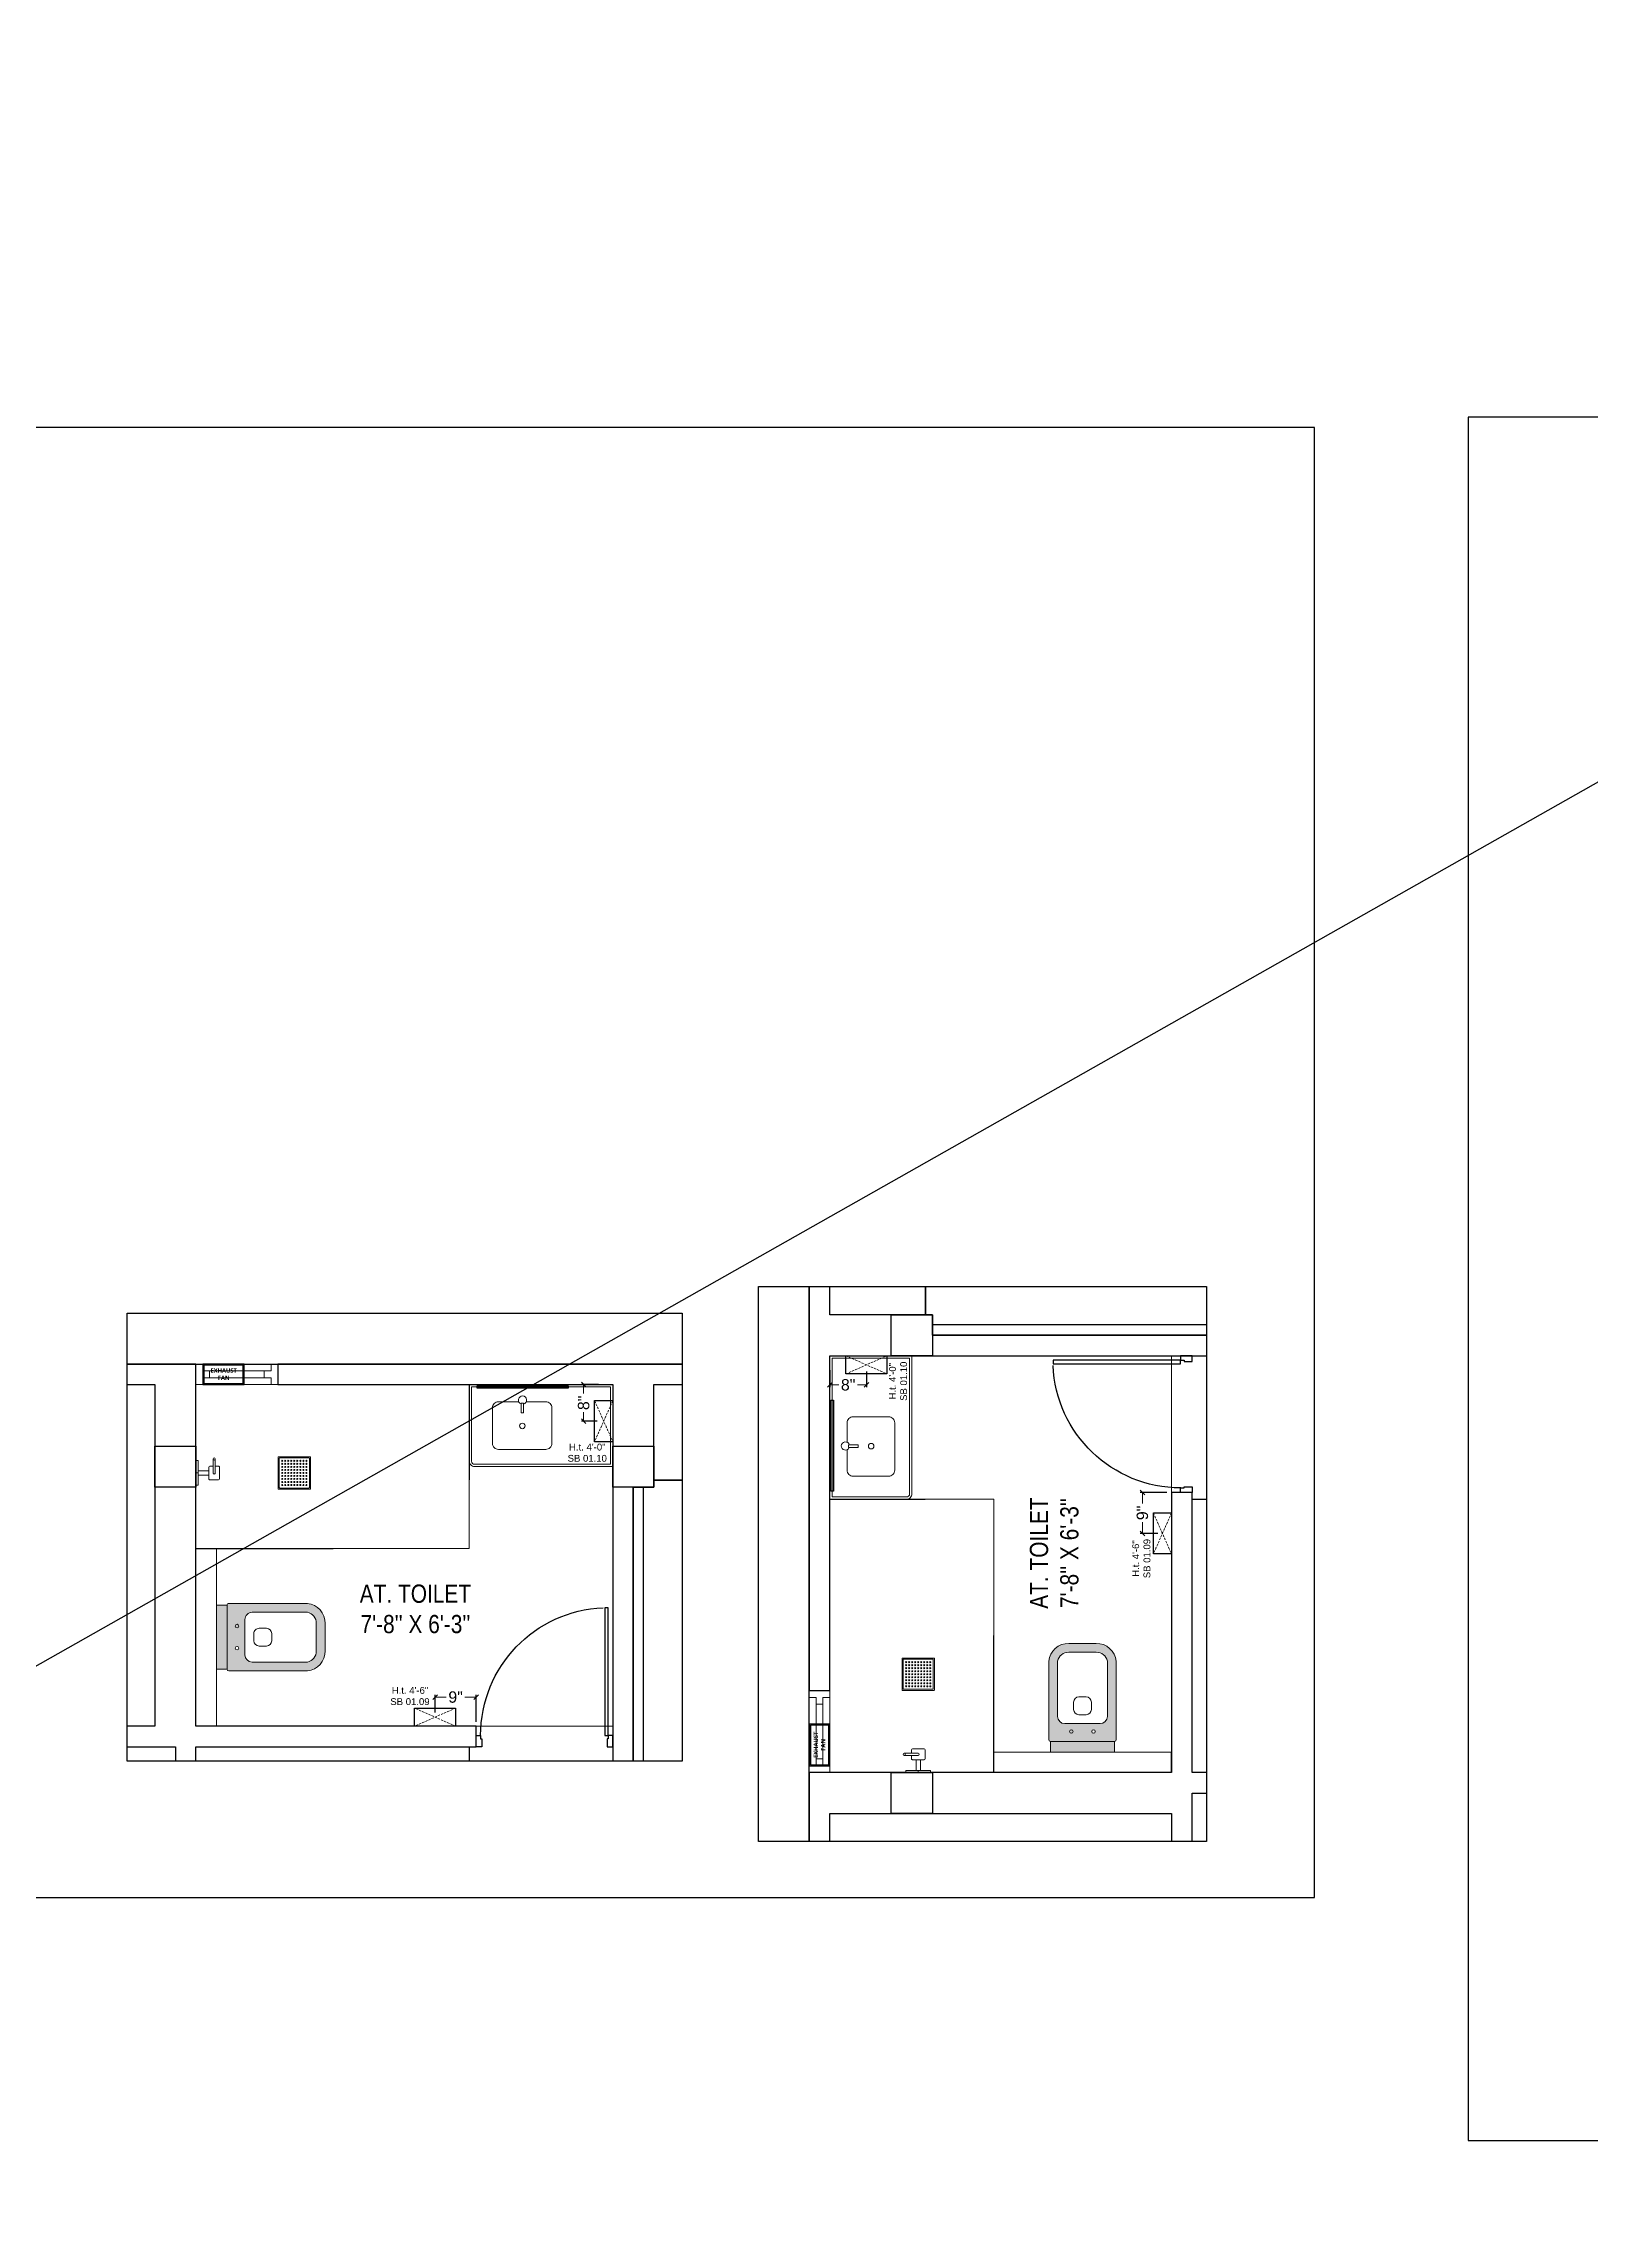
# Model space of a CAD drawing. Header units: millimetres. Extents: x 56222 to 3066687, y -650199 to -121287.
# Drawn here: x 156847.9 to 157187.4, y -178358.2 to -177879.5 of the extents above; entities that cross this region are included whole.
import ezdxf

# ---------------------------------------------------------------- set-up
doc = ezdxf.new("R2010")
doc.units = ezdxf.units.MM
doc.header["$MEASUREMENT"] = 0
doc.header["$PDMODE"] = 35
doc.linetypes.add('DASHED', pattern=[0.75, 0.5, -0.25])
doc.linetypes.add('DASHED2', pattern=[0.375, 0.25, -0.125])
doc.layers.get('Defpoints').update_dxf_attribs({"color": 220})
doc.layers.add('AR DOOR', color=40, linetype='Continuous')
doc.layers.add('AR ELE-5', color=134, linetype='Continuous')
for name, color, linetype, lineweight in [('COLUMN', 1, 'Continuous', 30), ('dim05', 1, 'Continuous', 13), ('el', 7, 'Continuous', 20), ('ELEC-wires', 1, 'DASHED2', 13), ('Electrical', 84, 'Continuous', 30), ('FIRST FLOOR', 7, 'Continuous', 9), ('FIRST FLOOR ( DW_RAIL )', 7, 'Continuous', 9), ('FIRST FLOOR ( TEXT )', 7, 'Continuous', 9), ('FIRST FLOOR_( PLine )_', 251, 'Continuous', 30), ('FURNITURE', 32, 'Continuous', 9), ('TILE', 14, 'Continuous', 9), ('wall', 7, 'Continuous', 30), ('XX~SLAB ( BEAM )~ ( DIM )', 7, 'Continuous', 9)]:
    doc.layers.add(name, color=color, linetype=linetype, lineweight=lineweight)
doc.layers.add('XX~SLAB ( PLINE )', color=251, linetype='Continuous', plot=False)
doc.styles.add('Arial', font='arial.ttf')
doc.styles.add('KATHA', font='swissc.ttf')
doc.styles.get("Standard").update_dxf_attribs({"font": 'arial.ttf', "height": 6})
doc.dimstyles.new('ISO-25', dxfattribs={"dimtxt": 2.5, "dimasz": 1, "dimexe": 0.5, "dimexo": 1, "dimtad": 0, "dimdec": 1, "dimlunit": 4, "dimtxsty": 'Standard', "dimblk": 'OBLIQUE', "dimcen": 2.5, "dimclrd": 1, "dimclre": 1, "dimclrt": 5, "dimadec": 0, "dimazin": 0, "dimtfac": 1, "dimtdec": 1, "dimtmove": 0, "dimatfit": 3, "dimfxl": 1, "dimlwd": -1, "dimarcsym": 0})

# ---------------------------------------------------------------- blocks, each defined once
blk = doc.blocks.new('A$C744D1EC1')
at = {"layer": 'FURNITURE'}
for p, q in [((-2.26, -0.39), (-2.26, 0)), ((-2.26, -0.39), (-2.26, 0)), ((0, -0.39), (0, 0)), ((0, -0.39), (0, 0)), ((2.26, -0.39), (2.26, 0)), ((2.26, -0.39), (2.26, 0)), ((-2.26, -0.39), (2.26, -0.39)), ((-2.26, -0.39), (2.26, -0.39)), ((-1.26, -2.56), (-1.26, -4.14)), ((-1.06, -2.36), (1.06, -2.36)), ((-0.39, -0.39), (-0.39, -2.36)), ((0, -3.15), (2.56, -3.15)), ((0, -3.55), (2.56, -3.55)), ((0.39, -0.39), (0.39, -2.36)), ((1.26, -2.56), (1.26, -3.15)), ((1.26, -3.55), (1.26, -4.14)), ((-1.06, -4.33), (1.06, -4.33))]:
    blk.add_line(p, q, dxfattribs=at)
for points in [[(-2.96, -15.14), (-2.96, -20.86, 0.414214), (-2.86, -20.96), (2.86, -20.96, 0.414214), (2.96, -20.86), (2.96, -15.14, 0.414214), (2.86, -15.04), (-2.86, -15.04, 0.414214)], [(-2.76, -15.34), (-2.76, -20.66, 0.414214), (-2.66, -20.76), (2.66, -20.76, 0.414214), (2.76, -20.66), (2.76, -15.34, 0.414214), (2.66, -15.24), (-2.66, -15.24, 0.414214)]]:
    blk.add_lwpolyline(points, format="xyb", close=True, dxfattribs=at)
for centre, radius in [((2.56, -3.35), 0.197), ((-2.21, -15.79), 0.0985), ((-1.66, -15.79), 0.0985), ((-1.1, -15.79), 0.0985), ((-0.55, -15.79), 0.0985), ((0, -15.79), 0.0985), ((0.55, -15.79), 0.0985), ((1.1, -15.79), 0.0985), ((1.66, -15.79), 0.0985), ((2.21, -15.79), 0.0985), ((-2.21, -16.34), 0.0985), ((-2.21, -16.9), 0.0985), ((-2.21, -17.45), 0.0985), ((-2.21, -18), 0.0985), ((-2.21, -18.55), 0.0985), ((-2.21, -19.1), 0.0985), ((-2.21, -19.66), 0.0985), ((-1.66, -16.34), 0.0985), ((-1.66, -16.9), 0.0985), ((-1.66, -17.45), 0.0985), ((-1.66, -18), 0.0985), ((-1.66, -18.55), 0.0985), ((-1.66, -19.1), 0.0985), ((-1.66, -19.66), 0.0985), ((-1.1, -16.34), 0.0985), ((-1.1, -16.9), 0.0985), ((-1.1, -17.45), 0.0985), ((-1.1, -18), 0.0985), ((-1.1, -18.55), 0.0985), ((-1.1, -19.1), 0.0985), ((-1.1, -19.66), 0.0985), ((-0.55, -16.34), 0.0985), ((-0.55, -16.9), 0.0985), ((-0.55, -17.45), 0.0985), ((-0.55, -18), 0.0985), ((-0.55, -18.55), 0.0985), ((-0.55, -19.1), 0.0985), ((-0.55, -19.66), 0.0985), ((0, -16.34), 0.0985), ((0, -16.9), 0.0985), ((0, -17.45), 0.0985), ((0, -18), 0.0985), ((0, -18.55), 0.0985), ((0, -19.1), 0.0985), ((0, -19.66), 0.0985), ((0.55, -16.34), 0.0985), ((0.55, -16.9), 0.0985), ((0.55, -17.45), 0.0985), ((0.55, -18), 0.0985), ((0.55, -18.55), 0.0985), ((0.55, -19.1), 0.0985), ((0.55, -19.66), 0.0985), ((1.1, -16.34), 0.0985), ((1.1, -16.9), 0.0985), ((1.1, -17.45), 0.0985), ((1.1, -18), 0.0985), ((1.1, -18.55), 0.0985), ((1.1, -19.1), 0.0985), ((1.1, -19.66), 0.0985), ((1.66, -16.34), 0.0985), ((1.66, -16.9), 0.0985), ((1.66, -17.45), 0.0985), ((1.66, -18), 0.0985), ((1.66, -18.55), 0.0985), ((1.66, -19.1), 0.0985), ((1.66, -19.66), 0.0985), ((2.21, -16.34), 0.0985), ((2.21, -16.9), 0.0985), ((2.21, -17.45), 0.0985), ((2.21, -18), 0.0985), ((2.21, -18.55), 0.0985), ((2.21, -19.1), 0.0985), ((2.21, -19.66), 0.0985), ((-2.21, -20.21), 0.0985), ((-1.66, -20.21), 0.0985), ((-1.1, -20.21), 0.0985), ((-0.55, -20.21), 0.0985), ((0, -20.21), 0.0985), ((0.55, -20.21), 0.0985), ((1.1, -20.21), 0.0985), ((1.66, -20.21), 0.0985), ((2.21, -20.21), 0.0985)]:
    blk.add_circle(centre, radius, dxfattribs=at)
for centre, start, end in [((-1.06, -2.56), 90, 180), ((0, -3.35), 90, 270), ((1.06, -2.56), 0, 90), ((-1.06, -4.14), 180, 270), ((1.06, -4.14), 270, 0)]:
    blk.add_arc(centre, 0.197, start, end, dxfattribs=at)
blk = doc.blocks.new('*U19')
for points in [[(-1160, 0), (-1120, 0), (-1120, 30), (-1110, 30), (-1110, 100), (-1160, 100)], [(0, 0), (0, -1120), (-30, -1120), (-30, 0)], [(40, 0), (0, 0), (0, 30), (-10, 30), (-10, 100), (40, 100)]]:
    blk.add_lwpolyline(points, close=True)
at = {"layer": 'AR ELE-5', "linetype": 'ByBlock', "ltscale": 15}
blk.add_arc((2, 1), 1122, 180.0347, 267.627, dxfattribs=at)
blk = doc.blocks.new('A$C3EC62B37')
at = {"layer": 'FURNITURE', "lineweight": 30, "ltscale": 0.25, "true_color": 0xffffff}
h = blk.add_hatch(color=7, dxfattribs=at)
h.dxf.hatch_style = 1
h.paths.add_polyline_path([(-12.22, 0), (-12.22, 2.35), (-26.26, 2.35), (-26.26, 0)])
h.paths.add_polyline_path([(-26.26, 2.35), (-12.22, 2.35, 0.414214), (-11.83, 2.74), (-11.83, 19.96, 0.388639), (-16.24, 23.87), (-22.38, 23.87, 0.379499), (-26.65, 19.96), (-26.65, 2.74, 0.414214)])
h.paths.add_polyline_path([(-15.35, 6.26), (-23.13, 6.26, -0.414214), (-24.7, 7.83), (-24.7, 19.96, -0.349567), (-22.37, 21.91), (-16.24, 21.91, -0.364948), (-13.78, 19.96), (-13.78, 7.83, -0.414214)], flags=16)
h.paths.add_polyline_path([(-18.46, 8.22), (-20.02, 8.22, -0.414214), (-21.2, 9.39), (-21.2, 10.96, -0.414214), (-20.02, 12.13), (-18.46, 12.13, -0.414214), (-17.28, 10.96), (-17.28, 9.39, -0.414214)], flags=0)
h.paths.add_polyline_path([(-22.06, 4.53, -1), (-21.27, 4.53, -1)], flags=16)
at = {"layer": 'FURNITURE', "color": 0, "linetype": 'ByBlock', "lineweight": -2}
for p, q in [((-26.65, 2.74), (-26.65, 19.96)), ((-24.7, 7.83), (-24.7, 19.96)), ((-22.24, 23.87), (-16.24, 23.87)), ((-22.24, 21.91), (-16.24, 21.91)), ((-13.78, 7.83), (-13.78, 19.96)), ((-11.83, 2.74), (-11.83, 19.96)), ((-21.2, 9.39), (-21.2, 10.96)), ((-20.02, 12.13), (-18.46, 12.13)), ((-17.28, 9.39), (-17.28, 10.96)), ((-23.13, 6.26), (-15.35, 6.26)), ((-20.02, 8.22), (-18.46, 8.22)), ((-26.26, 2.35), (-12.22, 2.35)), ((-26.26, 2.35), (-26.26, 0)), ((-26.26, 0), (-12.22, 0)), ((-26.26, 0), (-12.22, 0)), ((-12.22, 2.35), (-12.22, 0))]:
    blk.add_line(p, q, dxfattribs=at)
for centre in [(-21.66, 4.53), (-16.81, 4.53)]:
    blk.add_circle(centre, 0.391, dxfattribs=at)
for centre, radius, start, end in [((-22.31, 19.5), 4.37, 89.0873, 174.0395), ((-22.31, 19.48), 2.44, 88.437, 168.6348), ((-16.17, 19.5), 4.37, 5.9605, 90.9127), ((-16.17, 19.48), 2.44, 11.3652, 91.563), ((-20.02, 10.96), 1.17, 90, 180), ((-18.46, 10.96), 1.17, 0, 90), ((-23.13, 7.83), 1.57, 180, 270), ((-20.02, 9.39), 1.17, 180, 270), ((-18.46, 9.39), 1.17, 270, 0), ((-15.35, 7.83), 1.57, 270, 0), ((-26.26, 2.74), 0.391, 180, 270), ((-12.22, 2.74), 0.391, 270, 0)]:
    blk.add_arc(centre, radius, start, end, dxfattribs=at)
blk = doc.blocks.new('6616')
at = {"color": 242, "linetype": 'DASHED', "true_color": 0xcd2027}
for p, q in [((386784.79, -36915.77), (386775.78, -36911.78)), ((386784.79, -36911.78), (386775.78, -36915.77))]:
    blk.add_line(p, q, dxfattribs=at)
at = {"layer": 'ELEC-wires', "color": 5, "linetype": 'ByBlock', "lineweight": 30, "ltscale": 4}
blk.add_lwpolyline([(386775.78, -36911.78), (386784.79, -36911.78), (386784.79, -36915.77), (386775.78, -36915.77)], close=True, dxfattribs=at)
blk = doc.blocks.new('A$C1B9B2090')
at = {"layer": 'Electrical', "ltscale": 10}
blk.add_line((0, 4.97), (10.08, 4.97), dxfattribs=at)
at = {"layer": 'Electrical', "ltscale": 2}
for points in [[(0, 0), (10.08, 0), (10.08, 4.97), (0, 4.97)], [(0.25, 0.25), (9.83, 0.25), (9.83, 4.72), (0.25, 4.72)]]:
    blk.add_lwpolyline(points, close=True, dxfattribs=at)
at = {"layer": 'Electrical', "ltscale": 2, "insert": (1.5, 3.92), "char_height": 1.05, "width": 7.1646, "attachment_point": 1}
blk.add_mtext('\\pxqc;{\\fMalgun Gothic|b1|i0|c0|p34;\\W5.565;\\C0;\\W1;EXHAUST \\P\\W7.7995;\\W1;FAN}', dxfattribs=at)
blk = doc.blocks.new('_Oblique')
at = {"layer": 'wall', "color": 0, "lineweight": -2}
blk.add_line((-0.5, -0.5), (0.5, 0.5), dxfattribs=at)
blk = doc.blocks.new('*D412')
at = {"layer": 'Defpoints', "color": 0, "lineweight": 30, "transparency": 16777216}
for p in [(156942.82, -178242.46), (156933.82, -178246.86), (156942.82, -178248.85)]:
    blk.add_point(p, dxfattribs=at)
at = {"layer": 'dim05', "color": 1, "linetype": 'Continuous', "lineweight": -2, "transparency": 16777216}
for p, q in [((156933.82, -178245.86), (156933.82, -178241.96)), ((156942.82, -178247.85), (156942.82, -178241.96))]:
    blk.add_line(p, q, dxfattribs=at)
at = {"layer": 'dim05', "color": 1, "linetype": 'Continuous', "transparency": 16777216}
for p, q in [((156933.82, -178242.46), (156936.26, -178242.46)), ((156942.82, -178242.46), (156940.38, -178242.46))]:
    blk.add_line(p, q, dxfattribs=at)
at = {"layer": 'dim05', "color": 1, "transparency": 16777216, "rotation": 180}
blk.add_blockref('_Oblique', (156933.82, -178242.46), dxfattribs=at)
at = {"layer": 'dim05', "color": 1, "transparency": 16777216}
blk.add_blockref('_Oblique', (156942.82, -178242.46), dxfattribs=at)
at = {"layer": 'dim05', "color": 5, "lineweight": 25, "transparency": 16777216, "insert": (156938.32, -178242.46), "char_height": 2.5, "attachment_point": 5, "style": 'Arial'}
blk.add_mtext('9"', dxfattribs=at)
blk = doc.blocks.new('*D413')
at = {"layer": 'Defpoints', "color": 0, "lineweight": 30, "transparency": 16777216}
for p in [(156966.42, -178173.85), (156970.68, -178173.85), (156970.36, -178181.89)]:
    blk.add_point(p, dxfattribs=at)
at = {"layer": 'dim05', "color": 1, "linetype": 'Continuous', "lineweight": -2, "transparency": 16777216}
for p, q in [((156969.68, -178173.85), (156965.92, -178173.85)), ((156969.36, -178181.89), (156965.92, -178181.89))]:
    blk.add_line(p, q, dxfattribs=at)
at = {"layer": 'dim05', "color": 1, "linetype": 'Continuous', "transparency": 16777216}
for p, q in [((156966.42, -178173.85), (156966.42, -178175.8)), ((156966.42, -178181.89), (156966.42, -178179.93))]:
    blk.add_line(p, q, dxfattribs=at)
at = {"layer": 'dim05', "color": 1, "transparency": 16777216}
for p, rotation in [((156966.42, -178173.85), 90), ((156966.42, -178181.89), 270)]:
    blk.add_blockref('_Oblique', p, dxfattribs=dict(at, rotation=rotation))
at = {"layer": 'dim05', "color": 5, "lineweight": 25, "transparency": 16777216, "insert": (156966.42, -178177.87), "char_height": 2.5, "attachment_point": 5, "rotation": 90, "style": 'Arial'}
blk.add_mtext('8"', dxfattribs=at)
blk = doc.blocks.new('*D410')
at = {"layer": 'Defpoints', "color": 0, "lineweight": 30, "transparency": 16777216}
for p in [(157089.07, -178197.53), (157095.46, -178197.53), (157093.47, -178206.53)]:
    blk.add_point(p, dxfattribs=at)
at = {"layer": 'dim05', "color": 1, "linetype": 'Continuous', "lineweight": -2, "transparency": 16777216}
for p, q in [((157094.46, -178197.53), (157088.57, -178197.53)), ((157092.47, -178206.53), (157088.57, -178206.53))]:
    blk.add_line(p, q, dxfattribs=at)
at = {"layer": 'dim05', "color": 1, "linetype": 'Continuous', "transparency": 16777216}
for p, q in [((157089.07, -178197.53), (157089.07, -178199.97)), ((157089.07, -178206.53), (157089.07, -178204.09))]:
    blk.add_line(p, q, dxfattribs=at)
at = {"layer": 'dim05', "color": 1, "transparency": 16777216}
for p, rotation in [((157089.07, -178197.53), 90), ((157089.07, -178206.53), 270)]:
    blk.add_blockref('_Oblique', p, dxfattribs=dict(at, rotation=rotation))
at = {"layer": 'dim05', "color": 5, "lineweight": 25, "transparency": 16777216, "insert": (157089.07, -178202.03), "char_height": 2.5, "attachment_point": 5, "rotation": 90, "style": 'Arial'}
blk.add_mtext('9"', dxfattribs=at)
blk = doc.blocks.new('*D411')
at = {"layer": 'Defpoints', "color": 0, "lineweight": 30, "transparency": 16777216}
for p in [(157020.46, -178169.67), (157028.5, -178169.99), (157020.46, -178173.93)]:
    blk.add_point(p, dxfattribs=at)
at = {"layer": 'dim05', "color": 1, "linetype": 'Continuous', "lineweight": -2, "transparency": 16777216}
for p, q in [((157020.46, -178170.67), (157020.46, -178174.43)), ((157028.5, -178170.99), (157028.5, -178174.43))]:
    blk.add_line(p, q, dxfattribs=at)
at = {"layer": 'dim05', "color": 1, "linetype": 'Continuous', "transparency": 16777216}
for p, q in [((157020.46, -178173.93), (157022.41, -178173.93)), ((157028.5, -178173.93), (157026.54, -178173.93))]:
    blk.add_line(p, q, dxfattribs=at)
at = {"layer": 'dim05', "color": 1, "transparency": 16777216, "rotation": 180}
blk.add_blockref('_Oblique', (157020.46, -178173.93), dxfattribs=at)
at = {"layer": 'dim05', "color": 1, "transparency": 16777216}
blk.add_blockref('_Oblique', (157028.5, -178173.93), dxfattribs=at)
at = {"layer": 'dim05', "color": 5, "lineweight": 25, "transparency": 16777216, "insert": (157024.48, -178173.93), "char_height": 2.5, "attachment_point": 5, "style": 'Arial'}
blk.add_mtext('8"', dxfattribs=at)

msp = doc.modelspace()

# ---------------------------------------------------------------- linework, layer by layer
at = {"layer": 'COLUMN'}
for points in [[(157033.959, -178167.533), (157033.959, -178158.533), (157042.959, -178158.533), (157042.959, -178167.533)], [(156872.319, -178187.349), (156881.319, -178187.349), (156881.319, -178196.349), (156872.319, -178196.349)], [(156972.819, -178187.349), (156981.819, -178187.349), (156981.819, -178196.349), (156972.819, -178196.349)], [(157033.959, -178268.033), (157033.959, -178259.033), (157042.959, -178259.033), (157042.959, -178268.033)]]:
    msp.add_lwpolyline(points, close=True, dxfattribs=at)
at = {"layer": 'FIRST FLOOR'}
for p, q in [((157015.959, -178274.124), (157015.959, -178152.302)), ((157020.459, -178158.533), (157020.459, -178152.302)), ((157042.959, -178158.533), (157020.459, -178158.533)), ((157103.138, -178163.033), (157042.959, -178163.033)), ((156866.228, -178169.349), (156988.05, -178169.349)), ((156881.319, -178248.849), (156881.319, -178169.349)), ((156899.319, -178173.849), (156899.319, -178169.349)), ((157020.459, -178259.033), (157020.459, -178167.533)), ((157103.138, -178167.533), (157020.459, -178167.533)), ((157095.459, -178259.033), (157095.459, -178167.533)), ((156866.228, -178173.849), (156872.319, -178173.849)), ((156872.319, -178248.849), (156872.319, -178173.849)), ((156881.319, -178173.849), (156972.819, -178173.849)), ((156972.819, -178256.528), (156972.819, -178173.849)), ((156981.819, -178173.849), (156988.05, -178173.849)), ((156981.819, -178196.349), (156981.819, -178173.849)), ((156977.319, -178256.528), (156977.319, -178196.349)), ((157099.959, -178197.533), (157095.459, -178197.533)), ((157099.959, -178259.033), (157099.959, -178197.533)), ((157020.459, -178241.033), (157015.959, -178241.033)), ((156866.228, -178248.849), (156872.319, -178248.849)), ((156881.319, -178248.849), (156972.819, -178248.849)), ((156942.819, -178253.349), (156942.819, -178248.849)), ((156866.228, -178253.349), (156876.819, -178253.349)), ((156876.819, -178253.349), (156876.819, -178256.528)), ((156881.319, -178253.349), (156942.819, -178253.349)), ((156881.319, -178253.349), (156881.319, -178256.528)), ((157095.459, -178259.033), (157015.959, -178259.033)), ((157099.959, -178259.033), (157103.138, -178259.033)), ((157099.959, -178274.124), (157099.959, -178263.533)), ((157099.959, -178263.533), (157103.138, -178263.533)), ((157020.459, -178274.124), (157020.459, -178268.033)), ((157095.459, -178268.033), (157020.459, -178268.033)), ((157095.459, -178274.124), (157095.459, -178268.033))]:
    msp.add_line(p, q, dxfattribs=at)
at = {"layer": 'FIRST FLOOR ( DW_RAIL )'}
for points in [[(156899.319, -178169.349), (156897.819, -178169.349), (156897.819, -178170.849), (156896.319, -178170.849), (156896.319, -178172.349), (156884.319, -178172.349), (156884.319, -178170.849), (156882.819, -178170.849), (156882.819, -178169.349), (156881.319, -178169.349), (156881.319, -178173.849), (156882.819, -178173.849), (156882.819, -178172.349), (156884.319, -178172.349), (156884.319, -178170.849), (156896.319, -178170.849), (156896.319, -178172.349), (156897.819, -178172.349), (156897.819, -178173.849), (156899.319, -178173.849), (156899.319, -178169.349), (156881.319, -178169.349), (156881.319, -178173.849), (156899.319, -178173.849)], [(157015.959, -178241.033), (157015.959, -178242.533), (157017.459, -178242.533), (157017.459, -178244.033), (157018.959, -178244.033), (157018.959, -178256.033), (157017.459, -178256.033), (157017.459, -178257.533), (157015.959, -178257.533), (157015.959, -178259.033), (157020.459, -178259.033), (157020.459, -178257.533), (157018.959, -178257.533), (157018.959, -178256.033), (157017.459, -178256.033), (157017.459, -178244.033), (157018.959, -178244.033), (157018.959, -178242.533), (157020.459, -178242.533), (157020.459, -178241.033), (157015.959, -178241.033), (157015.959, -178259.033), (157020.459, -178259.033), (157020.459, -178241.033)]]:
    msp.add_lwpolyline(points, close=True, dxfattribs=at)
at = {"layer": 'FIRST FLOOR_( PLine )_'}
for p, q in [((156881.319, -178169.349), (156866.228, -178169.349)), ((156881.319, -178248.849), (156881.319, -178169.349)), ((156866.228, -178173.849), (156872.319, -178173.849)), ((156872.319, -178173.849), (156872.319, -178248.849)), ((157099.959, -178197.533), (157095.459, -178197.533)), ((157095.459, -178197.533), (157095.459, -178259.033)), ((157099.959, -178259.033), (157099.959, -178197.533)), ((156872.319, -178248.849), (156866.228, -178248.849)), ((156942.819, -178248.849), (156881.319, -178248.849)), ((156942.819, -178253.349), (156942.819, -178248.849)), ((156866.228, -178253.349), (156876.819, -178253.349)), ((156876.819, -178253.349), (156876.819, -178256.528)), ((156881.319, -178256.528), (156881.319, -178253.349)), ((156881.319, -178253.349), (156942.819, -178253.349)), ((157095.459, -178259.033), (157015.959, -178259.033)), ((157015.959, -178259.033), (157015.959, -178274.124)), ((157103.138, -178259.033), (157099.959, -178259.033)), ((157099.959, -178274.124), (157099.959, -178263.533)), ((157099.959, -178263.533), (157103.138, -178263.533)), ((157020.459, -178274.124), (157020.459, -178268.033)), ((157020.459, -178268.033), (157095.459, -178268.033)), ((157095.459, -178268.033), (157095.459, -178274.124))]:
    msp.add_line(p, q, dxfattribs=at)
for points in [[(157015.959, -178152.302), (157015.959, -178241.033), (157020.459, -178241.033), (157020.459, -178167.533), (157103.138, -178167.533)], [(157103.138, -178163.033), (157042.959, -178163.033), (157042.959, -178158.533), (157020.459, -178158.533), (157020.459, -178152.302)], [(156988.05, -178169.349), (156899.319, -178169.349), (156899.319, -178173.849), (156972.819, -178173.849), (156972.819, -178256.528)], [(156977.319, -178256.528), (156977.319, -178196.349), (156981.819, -178196.349), (156981.819, -178173.849), (156988.05, -178173.849)]]:
    msp.add_lwpolyline(points, dxfattribs=at)
at = {"layer": 'FURNITURE', "lineweight": 30}
for p, q in [((157041.459, -178158.533), (157041.459, -178152.302)), ((156981.819, -178194.849), (156988.05, -178194.849)), ((157100.011, -178199.032), (157103.138, -178199.032)), ((156941.32, -178253.401), (156941.32, -178256.528))]:
    msp.add_line(p, q, dxfattribs=at)
at = {"layer": 'FURNITURE'}
for p, q in [((156941.319, -178209.849), (156941.319, -178173.849)), ((157056.459, -178199.033), (157020.459, -178199.033)), ((157056.459, -178199.033), (157056.459, -178259.033)), ((156941.319, -178209.849), (156881.319, -178209.849))]:
    msp.add_line(p, q, dxfattribs=at)
at = {"layer": 'FURNITURE', "color": 5, "lineweight": 30, "ltscale": 10000}
for p, q in [((156941.319, -178173.849), (156941.319, -178194.76)), ((157020.459, -178199.033), (157041.37, -178199.033)), ((156881.319, -178209.849), (156911.427, -178209.849)), ((157056.459, -178259.033), (157056.459, -178228.925))]:
    msp.add_line(p, q, dxfattribs=at)
at = {"layer": 'FURNITURE', "lineweight": 30}
for points in [[(157041.459, -178152.302), (157041.459, -178158.533), (157020.459, -178158.533), (157020.459, -178152.302)], [(157103.138, -178160.783), (157042.959, -178160.783), (157042.959, -178163.033), (157103.138, -178163.033)], [(156988.05, -178194.849), (156981.819, -178194.849), (156981.819, -178173.849), (156988.05, -178173.849)], [(156979.569, -178256.528), (156979.569, -178196.349), (156977.319, -178196.349), (156977.319, -178256.528)]]:
    msp.add_lwpolyline(points, dxfattribs=at)
at = {"layer": 'FURNITURE'}
for points in [[(157020.459, -178167.533), (157020.459, -178199.033), (157037.267, -178199.033, 0.4226133), (157038.465, -178197.848), (157038.465, -178167.533)], [(157020.959, -178168.033), (157020.959, -178198.533), (157037.272, -178198.533, 0.4253073), (157037.965, -178197.851), (157037.965, -178168.033)], [(156972.819, -178173.849), (156941.319, -178173.849), (156941.319, -178190.656, 0.4226133), (156942.504, -178191.855), (156972.819, -178191.855)], [(156972.319, -178174.349), (156941.819, -178174.349), (156941.819, -178190.662, 0.4253073), (156942.501, -178191.355), (156972.319, -178191.355)]]:
    msp.add_lwpolyline(points, format="xyb", close=True, dxfattribs=at)
at = {"layer": 'FURNITURE', "color": 5, "lineweight": 30, "ltscale": 10000}
for points in [[(156943.074, -178174.104), (156963.042, -178174.104), (156963.042, -178174.664), (156943.074, -178174.664)], [(157020.714, -178197.278), (157020.714, -178177.31), (157021.274, -178177.31), (157021.274, -178197.278)]]:
    msp.add_lwpolyline(points, close=True, dxfattribs=at)
at = {"layer": 'FURNITURE'}
for points in [[(156953.829, -178177.623), (156958.101, -178177.623, -0.4142136), (156959.433, -178178.955), (156959.433, -178186.755, -0.4142136), (156958.101, -178188.087), (156947.72, -178188.087, -0.4142136), (156946.388, -178186.755), (156946.387, -178178.956, -0.4142136), (156947.719, -178177.623), (156952.194, -178177.623)], [(156953.829, -178177.623), (156958.101, -178177.623, -0.4142136), (156959.433, -178178.955), (156959.433, -178186.755, -0.4142136), (156958.101, -178188.087), (156947.72, -178188.087, -0.4142136), (156946.388, -178186.755), (156946.387, -178178.956, -0.4142136), (156947.719, -178177.623), (156952.194, -178177.623)], [(157024.233, -178186.523), (157024.233, -178182.251, -0.4142136), (157025.565, -178180.919), (157033.365, -178180.919, -0.4142136), (157034.697, -178182.251), (157034.697, -178192.632, -0.4142136), (157033.365, -178193.964), (157025.566, -178193.965, -0.4142136), (157024.234, -178192.632), (157024.233, -178188.158)], [(157024.233, -178186.523), (157024.233, -178182.251, -0.4142136), (157025.565, -178180.919), (157033.365, -178180.919, -0.4142136), (157034.697, -178182.251), (157034.697, -178192.632, -0.4142136), (157033.365, -178193.964), (157025.566, -178193.965, -0.4142136), (157024.234, -178192.632), (157024.233, -178188.158)]]:
    msp.add_lwpolyline(points, format="xyb", dxfattribs=at)
for points in [[(156952.699, -178177.976), (156952.699, -178180.078), (156953.235, -178180.078), (156953.235, -178177.976)], [(156952.699, -178177.976), (156952.699, -178180.078), (156953.235, -178180.078), (156953.235, -178177.976)], [(157024.586, -178187.653), (157026.688, -178187.653), (157026.688, -178187.117), (157024.586, -178187.117)], [(157024.586, -178187.653), (157026.688, -178187.653), (157026.688, -178187.117), (157024.586, -178187.117)], [(156885.819, -178248.755), (156881.319, -178248.755), (156881.319, -178209.849), (156885.819, -178209.849)], [(157095.366, -178254.533), (157095.366, -178259.033), (157056.459, -178259.033), (157056.459, -178254.533)]]:
    msp.add_lwpolyline(points, close=True, dxfattribs=at)
for centre in [(156952.967, -178182.932), (156952.967, -178182.932), (157029.542, -178187.385), (157029.542, -178187.385)]:
    msp.add_circle(centre, 0.613, dxfattribs=at)
for centre, start, end in [((156953.011, -178177.26), 284.4676, 249.53074), ((156953.011, -178177.26), 284.4676, 249.53074), ((157023.871, -178187.34), 14.4676, 339.53074), ((157023.871, -178187.34), 14.4676, 339.53074)]:
    msp.add_arc(centre, 0.895, start, end, dxfattribs=at)
at = {"layer": 'TILE', "color": 1, "linetype": 'Continuous', "lineweight": 25}
msp.add_line((155066.713, -179242.65), (158321.234, -177400.874), dxfattribs=at)
at = {"layer": 'XX~SLAB ( BEAM )~ ( DIM )', "color": 1, "lineweight": 30}
for points in [[(157126.807, -177963.803), (156602.718, -177963.803), (156602.718, -178286.424), (157126.807, -178286.424)], [(157855.693, -177961.548), (157160.572, -177961.548), (157160.572, -178339.772), (157855.693, -178339.772)]]:
    msp.add_lwpolyline(points, close=True, dxfattribs=at)
at = {"layer": 'XX~SLAB ( BEAM )~ ( DIM )', "color": 242, "lineweight": 30, "true_color": 0xcd2027}
for points in [[(157004.773, -178274.124), (157004.773, -178152.302), (157103.138, -178152.302), (157103.138, -178274.124)], [(156866.228, -178158.163), (156988.05, -178158.163), (156988.05, -178256.528), (156866.228, -178256.528)]]:
    msp.add_lwpolyline(points, close=True, dxfattribs=at)
at = {"layer": 'XX~SLAB ( PLINE )'}
for points in [[(157015.959, -178274.124), (157015.959, -178152.302)], [(156866.228, -178169.349), (156988.05, -178169.349)]]:
    msp.add_lwpolyline(points, dxfattribs=at)

# ---------------------------------------------------------------- block references
at = {"xscale": 0.9052782660299882, "yscale": 0.9052782660299882, "zscale": 0.9052782660299882}
msp.add_blockref('A$C1B9B2090', (156882.819, -178173.849), dxfattribs=at)
at = {"xscale": 0.9052782660299882, "yscale": 0.9052782660299882, "zscale": 0.9052782660299882, "rotation": 90}
msp.add_blockref('A$C1B9B2090', (157020.459, -178257.533), dxfattribs=at)
at = {"layer": 'AR DOOR', "linetype": 'ByBlock', "lineweight": -2, "extrusion": (0, 0, -1), "xscale": 0.02500000000004618, "yscale": 0.02500000000004618, "zscale": -0.02500000000004618}
for p, rotation in [((-157097.459, -178168.533), 90), ((-156971.819, -178250.849), 180)]:
    msp.add_blockref('*U19', p, dxfattribs=dict(at, rotation=rotation))
at = {"layer": 'el', "color": 1}
for p, rotation in [((543808.784, -215083.303), 180), ((120057.048, -564962.174), 90), ((120179.689, -564986.82), 90)]:
    msp.add_blockref('6616', p, dxfattribs=dict(at, rotation=rotation))
msp.add_blockref('6616', (-229846.468, -141333.079), dxfattribs=at)
at = {"layer": 'FURNITURE', "linetype": 'Continuous', "xscale": 1.200000000076199, "yscale": 1.200000000076199, "zscale": 1.200000000076199}
for p, rotation in [((156881.319, -178193.255), 90.00018639057082), ((157039.865, -178259.033), 180.0001863905708)]:
    msp.add_blockref('A$C744D1EC1', p, dxfattribs=dict(at, rotation=rotation))
at = {"layer": 'FURNITURE', "xscale": -1, "rotation": 270}
msp.add_blockref('A$C3EC62B37', (156885.819, -178210.063), dxfattribs=at)
at = {"layer": 'FURNITURE', "xscale": -1}
msp.add_blockref('A$C3EC62B37', (157056.673, -178254.533), dxfattribs=at)

# ---------------------------------------------------------------- texts
at = {"layer": 'Electrical', "color": 240, "true_color": 0xed1f24, "transparency": 33554687}
for s, p in [('H.t. 4\'-0"', (157034.944, -178177.133)), ('H.t. 4\'-6"', (157088.348, -178216.05))]:
    msp.add_text(s, height=1.5, rotation=90, dxfattribs=at).set_placement(p)
at = {"layer": 'Electrical', "color": 5, "transparency": 33554687}
for s, p in [('SB 01.10', (157037.407, -178177.445)), ('SB 01.09', (157090.81, -178216.362))]:
    msp.add_text(s, height=1.5, rotation=90, dxfattribs=at).set_placement(p)
for s, p in [('SB 01.10', (156962.906, -178190.797)), ('SB 01.09', (156923.99, -178244.2))]:
    msp.add_text(s, height=1.5, dxfattribs=at).set_placement(p)
at = {"layer": 'Electrical', "color": 240, "true_color": 0xed1f24, "transparency": 33554687}
for s, p in [('H.t. 4\'-0"', (156963.219, -178188.334)), ('H.t. 4\'-6"', (156924.302, -178241.738))]:
    msp.add_text(s, height=1.5, dxfattribs=at).set_placement(p)
at = {"layer": 'FIRST FLOOR ( TEXT )', "insert": (157069.726, -178210.849), "char_height": 4, "attachment_point": 5, "rotation": 90, "style": 'KATHA'}
msp.add_mtext("AT. TOILET\\P7'-8'' X 6'-3''", dxfattribs=at)
at = {"layer": 'FIRST FLOOR ( TEXT )', "insert": (156929.503, -178223.116), "char_height": 4, "attachment_point": 5, "style": 'KATHA'}
msp.add_mtext("AT. TOILET\\P7'-8'' X 6'-3''", dxfattribs=at)

# ---------------------------------------------------------------- dimensions: what is measured, and where the dimension line sits
at = {"layer": 'dim05', "color": 27, "lineweight": 25, "true_color": 0x7d5120}
for base, p1, p2, angle, picture, middle in [((157020.459, -178173.931), (157028.497, -178169.987), (157020.459, -178169.668), 180, '*D411', (157024.478, -178173.931)), ((156966.421, -178173.849), (156970.365, -178181.886), (156970.683, -178173.849), 90, '*D413', (156966.421, -178177.868)), ((157089.075, -178197.533), (157093.466, -178206.533), (157095.459, -178197.533), 90, '*D410', (157089.075, -178202.033))]:
    dim = msp.add_linear_dim(base=base, p1=p1, p2=p2, angle=angle, dimstyle='ISO-25', override={"dimtxsty": 'Arial'}, dxfattribs=at)
    dim.commit()
    dim.dimension.update_dxf_attribs({"geometry": picture, "text_midpoint": middle})
dim = msp.add_linear_dim(base=(156942.819, -178242.465), p1=(156933.819, -178246.856), p2=(156942.819, -178248.849), dimstyle='ISO-25', override={"dimtxsty": 'Arial'}, dxfattribs=at)
dim.commit()
dim.dimension.update_dxf_attribs({"geometry": '*D412', "text_midpoint": (156938.319, -178242.465)})

doc.saveas('drawing.dxf')
